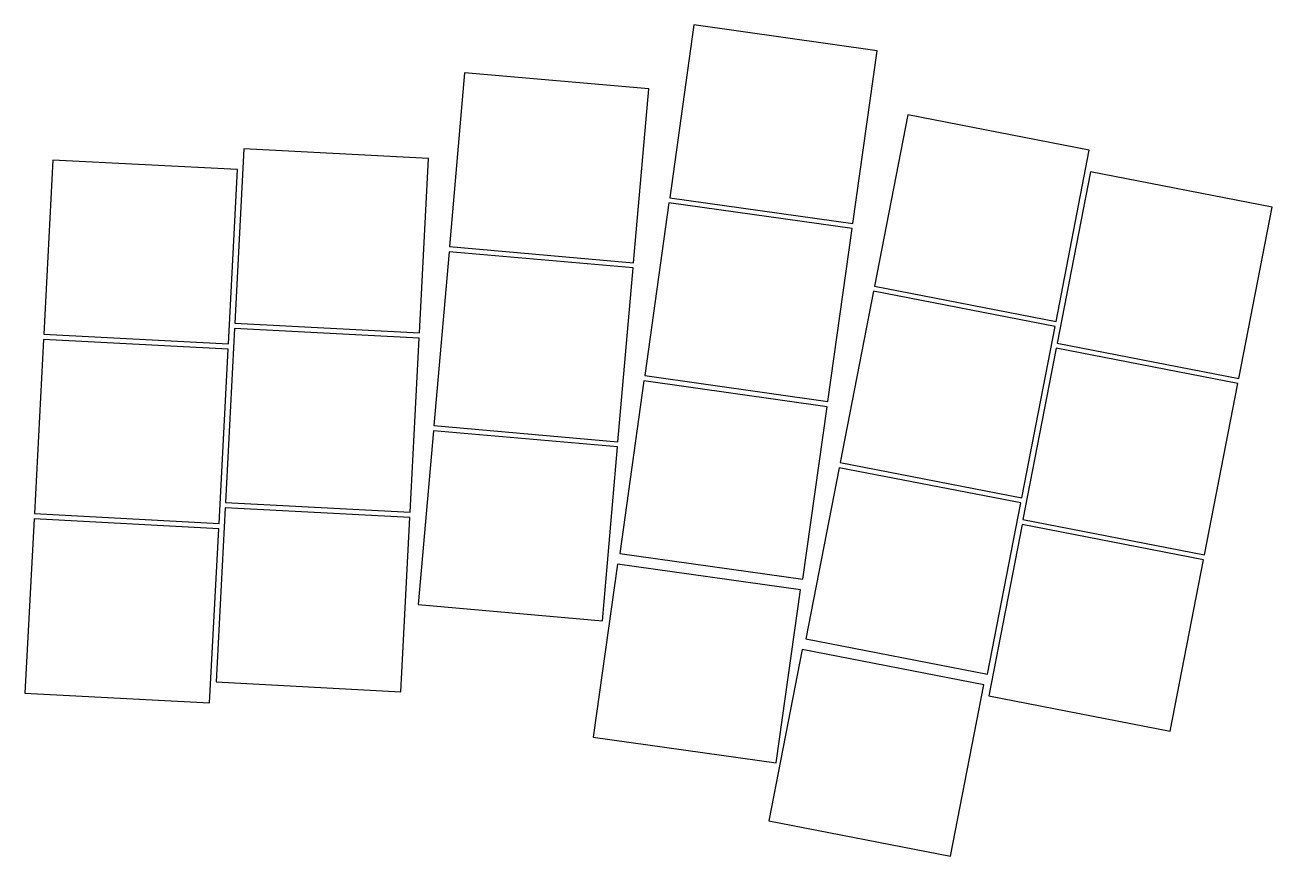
# Model space of a CAD drawing. Header units: millimetres. Extents: x 28 to 146, y -21 to 58.
import ezdxf

# ---------------------------------------------------------------- set-up
doc = ezdxf.new("R2010")
doc.units = ezdxf.units.MM

msp = doc.modelspace()

# ---------------------------------------------------------------- linework, layer by layer
for p, q in [((91.15, 58), (88.85, 41.66)), ((108.48, 55.56), (91.15, 58)), ((106.18, 39.22), (108.48, 55.56)), ((69.45, 53.47), (68.01, 37.04)), ((86.88, 51.95), (69.45, 53.47)), ((85.44, 35.51), (86.88, 51.95)), ((111.39, 49.5), (108.24, 33.3)), ((128.56, 46.16), (111.39, 49.5)), ((48.56, 46.28), (47.7, 29.8)), ((66.04, 45.36), (48.56, 46.28)), ((125.42, 29.96), (128.56, 46.16)), ((30.48, 45.22), (29.62, 28.74)), ((47.96, 44.31), (30.48, 45.22)), ((65.18, 28.88), (66.04, 45.36)), ((47.1, 27.83), (47.96, 44.31)), ((128.67, 44.1), (125.53, 27.91)), ((145.85, 40.76), (128.67, 44.1)), ((88.85, 41.66), (106.18, 39.22)), ((88.78, 41.16), (86.49, 24.83)), ((106.11, 38.73), (88.78, 41.16)), ((142.7, 24.57), (145.85, 40.76)), ((103.82, 22.39), (106.11, 38.73)), ((68.01, 37.04), (85.44, 35.51)), ((67.97, 36.54), (66.53, 20.1)), ((85.4, 35.01), (67.97, 36.54)), ((83.96, 18.58), (85.4, 35.01)), ((108.24, 33.3), (125.42, 29.96)), ((108.14, 32.81), (104.99, 16.62)), ((125.32, 29.47), (108.14, 32.81)), ((47.7, 29.8), (65.18, 28.88)), ((29.62, 28.74), (47.1, 27.83)), ((47.67, 29.3), (46.81, 12.82)), ((65.15, 28.38), (47.67, 29.3)), ((64.29, 11.91), (65.15, 28.38)), ((122.17, 13.28), (125.32, 29.47)), ((29.59, 28.25), (28.73, 11.77)), ((47.07, 27.33), (29.59, 28.25)), ((46.21, 10.85), (47.07, 27.33)), ((125.43, 27.41), (122.28, 11.22)), ((142.61, 24.08), (125.43, 27.41)), ((125.53, 27.91), (142.7, 24.57)), ((86.49, 24.83), (103.82, 22.39)), ((86.42, 24.33), (84.12, 7.99)), ((103.75, 21.89), (86.42, 24.33)), ((139.46, 7.88), (142.61, 24.08)), ((101.45, 5.56), (103.75, 21.89)), ((66.53, 20.1), (83.96, 18.58)), ((66.49, 19.6), (65.05, 3.17)), ((83.92, 18.08), (66.49, 19.6)), ((82.48, 1.64), (83.92, 18.08)), ((104.99, 16.62), (122.17, 13.28)), ((104.9, 16.12), (101.75, -0.07)), ((122.08, 12.79), (104.9, 16.12)), ((46.78, 12.32), (45.92, -4.15)), ((64.26, 11.41), (46.78, 12.32)), ((46.81, 12.82), (64.29, 11.91)), ((118.93, -3.41), (122.08, 12.79)), ((28.7, 11.27), (27.84, -5.21)), ((46.18, 10.35), (28.7, 11.27)), ((28.73, 11.77), (46.21, 10.85)), ((63.4, -5.07), (64.26, 11.41)), ((122.19, 10.73), (119.04, -5.47)), ((139.36, 7.39), (122.19, 10.73)), ((122.28, 11.22), (139.46, 7.88)), ((45.32, -6.12), (46.18, 10.35)), ((84.12, 7.99), (101.45, 5.56)), ((136.22, -8.81), (139.36, 7.39)), ((83.9, 6.98), (81.6, -9.36)), ((101.23, 4.55), (83.9, 6.98)), ((98.93, -11.79), (101.23, 4.55)), ((65.05, 3.17), (82.48, 1.64)), ((101.39, -1.08), (98.24, -17.28)), ((118.57, -4.42), (101.39, -1.08)), ((101.75, -0.07), (118.93, -3.41)), ((45.92, -4.15), (63.4, -5.07)), ((115.42, -20.62), (118.57, -4.42)), ((27.84, -5.21), (45.32, -6.12)), ((119.04, -5.47), (136.22, -8.81)), ((81.6, -9.36), (98.93, -11.79)), ((98.24, -17.28), (115.42, -20.62))]:
    msp.add_line(p, q)

doc.saveas('drawing.dxf')
